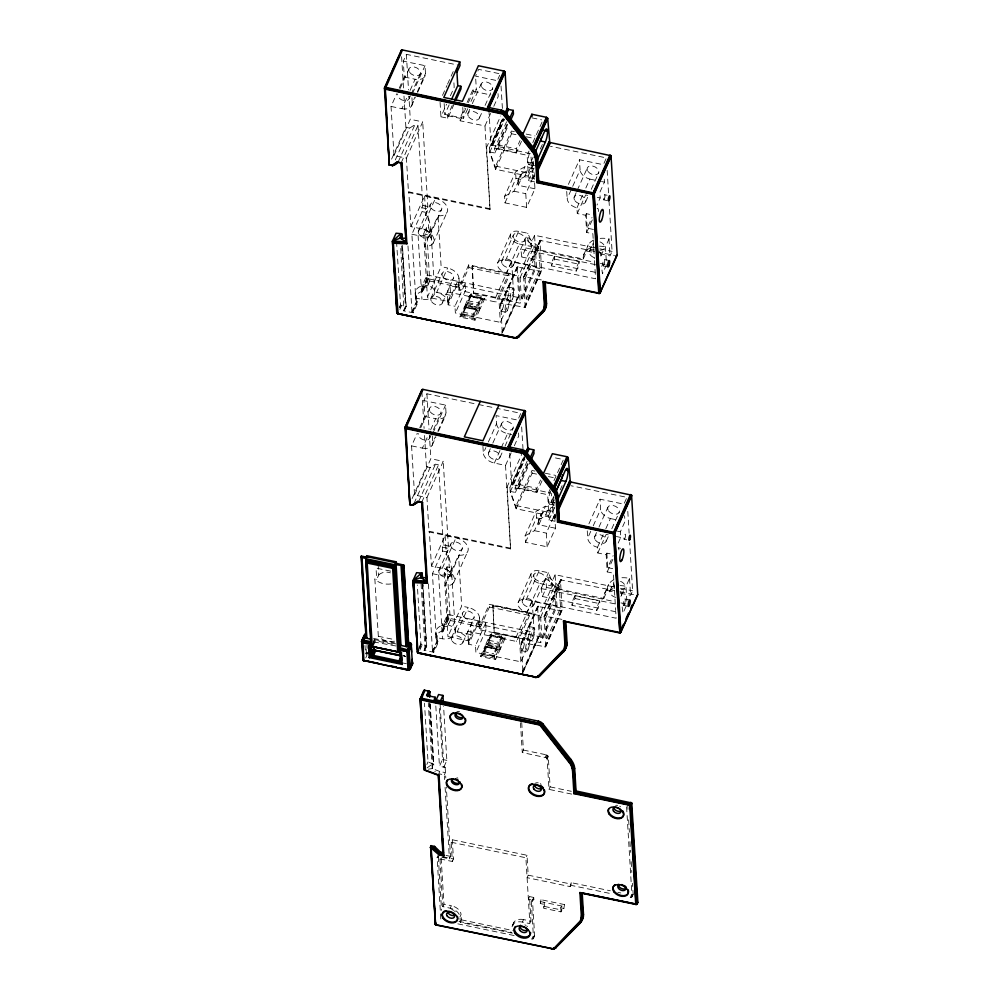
<?xml version="1.0" encoding="UTF-8"?>
<svg xmlns="http://www.w3.org/2000/svg" width="999" height="999" viewBox="0 0 999 999"><rect width="100%" height="100%" fill="white"/><g stroke="black" fill="none" stroke-linecap="round" stroke-linejoin="round"><path stroke-width="0.75" stroke-dasharray="5 3.75" d="M373.626 640.921L373.414 642.557L373.626 640.921L374.987 640.621L395.542 644.892M428.359 769.18L432.255 768.581L433.916 764.435L428.034 761.862L424.488 703.159M429.345 702.509L433.042 763.561L432.255 768.581L435.252 771.727M464.51 306.618L465.896 307.729L465.959 305.319L476.186 307.442L476.298 309.253L473.239 316.046L475.012 320.192L479.695 309.765L464.51 306.618L459.827 317.033L475.012 320.192M469.592 295.292L470.979 296.403L471.041 293.993L481.268 296.116L481.381 297.927L478.334 304.72L480.107 308.866L484.79 298.439L469.592 295.292L464.91 305.706L480.107 308.866M485.452 645.154C489.485 643.156 491.708 637.787 491.583 633.441L501.81 635.564L501.923 637.374L498.863 644.168L500.649 648.314L505.332 637.886L490.134 634.74L485.452 645.154L500.649 648.314M401.71 245.941L405.369 306.218L403.946 310.751L400.624 245.791M541.608 270.704L540.422 271.341L517.045 266.945L518.681 296.666L502.26 333.329L500.761 303.184L525.174 307.367L541.608 270.704L539.935 240.409L595.004 251.398M525.174 307.367L523.651 276.648L542.232 280.07M518.681 296.666L517.494 297.315L428.521 278.833L427.222 277.672L427.06 274.95L513.561 292.919L500.324 322.365L455.369 313.024L454.957 306.243L465.134 283.591L458.316 282.168L448.139 304.82L454.957 306.243M404.483 655.319L403.596 655.806L405.582 656.693L403.521 654.682L405.582 656.693L402.772 655.531M422.165 583.841L425.899 645.666L424.475 650.199L426.685 645.928L423.027 584.452M440.809 918.968L437.1 857.641L438.873 856.68M562.137 610.139L560.963 610.789L537.587 606.381L539.223 636.113L522.939 672.352L521.303 642.632L545.716 646.803L562.137 610.139L560.476 579.857L614.035 590.534M545.716 646.803L544.18 616.096L562.774 619.517M522.802 672.777L539.223 636.113M534.627 935.738L532.854 936.7L531.73 939.197L533.304 938.848L534.627 935.738L532.417 899.187L533.853 899.487L532.742 901.972L531.306 901.685L532.417 899.187M633.141 894.18L631.368 895.154L630.244 897.651L631.818 897.302L633.141 894.18L632.492 883.341M366.858 655.494L367.145 654.632L365.721 653.758L367.382 652.772L365.909 655.119L366.858 655.494L365.734 657.979M465.959 305.319L462.899 312.113L462.624 315.01L459.827 317.033M471.041 293.993L467.994 300.786L467.707 303.684L464.91 305.706M399.225 88.212L404.27 76.985L403.309 61.151L406.368 54.346L458.516 65.185M534.527 181.855L528.421 180.594L528.146 176.074L495.604 169.306L489.685 152.435L489.41 147.914L486.613 147.328L490.022 209.453L408.491 192.52L406.406 158.117L394.006 155.544L391.034 106.431L396.703 93.819M400.174 88.412L408.878 69.031M391.034 106.431L401.885 108.691L407.555 96.066M410.077 90.459L415.122 79.246A11.426 7.43 24.2 0 0 425.487 73.576L425.012 65.659L403.309 61.151M409.203 98.539L410.439 95.767M411.064 94.381L420.404 73.614M412.412 93.706L425.012 65.659M401.885 108.691A11.426 7.43 24.2 0 0 412.262 103.022L414.772 97.415M417.295 91.808L425.487 73.576M411.613 105.882L415.397 97.465M417.682 92.37L425.249 75.549M391.571 159.166L405.881 127.323L403.933 95.105M394.006 155.544L410.289 119.293L408.891 96.104M395.292 159.927L409.602 128.097L414.91 124.725L418.007 125.375L422.852 205.482L421.84 207.742L422.065 211.588L411.888 234.241L415.746 298.064L421.953 299.35A9.803 7.055 -3.5 0 0 434.303 294.48A9.803 7.055 -3.5 0 0 428.059 285.751L424.925 233.928L423.688 233.679L426.498 227.41L428.733 227.872L431.456 239.011A9.803 7.055 -3.5 0 0 424.925 233.928M398.114 162.1L414.91 124.725M401.211 162.75L418.007 125.375M406.406 158.117L422.702 121.878L410.289 119.293M442.507 95.355L446.928 85.539M447.552 84.141L453.221 71.516M454.07 104.196L447.764 118.219L440.946 116.808L446.615 104.183M450.399 95.767L454.183 87.35L453.833 81.593M408.491 192.52L408.791 191.845L490.334 208.779M467.732 108.679L463.424 118.269L444.83 114.41L449.138 104.82M447.764 118.219L447.614 115.734L452.235 105.457M410.901 226.611L424.6 196.104L435.452 198.364A12.35 8.029 24.2 0 1 447.639 208.791A12.35 8.029 24.2 0 1 438.037 215.734L424.325 246.229A12.35 8.029 24.2 0 0 433.941 239.285A12.35 8.029 24.2 0 0 421.753 228.858L410.901 226.611L408.791 191.845M490.022 209.453L484.977 125.949L460.177 120.792L460.027 118.307L464.635 108.042M467.095 102.56L473.251 88.861L476.361 89.498L470.816 101.836M460.177 120.792L465.846 108.179M468.369 102.56L473.401 91.346L473.251 88.861M467.882 113.474L469.78 109.266M472.302 103.659L481.118 84.028M434.777 292.657L430.731 227.01L428.009 215.884L425.774 215.422L427.822 206.506L422.702 121.878M418.306 231.131L430.219 204.633M421.753 228.858L435.452 198.364M479.395 118.069L482.554 111.051M485.077 105.444L492.632 88.624M497.864 79.296L499.7 75.225M429.82 235.727L441.733 209.216M399.35 307.417L400.537 304.77L396.703 244.043M399.825 307.842L400.537 304.77M399.862 309.415L401.648 305.444L406.206 306.443L402.447 245.429M484.977 125.949L490.646 113.324M493.793 106.319L498.214 96.503L498.039 93.619M433.116 243.244L446.828 212.737M403.946 310.751L405.919 306.343L402.272 246.079M404.37 310.514L406.206 306.443M428.059 285.751L421.865 284.465L421.116 286.139A9.803 7.055 -3.5 0 0 416.558 296.366M426.498 227.41L429.745 281.044L426.935 287.312L421.965 286.276L427.06 274.95M413.249 312.812L411.95 311.651L416.783 300.911L418.069 302.085L413.249 312.812L403.334 310.751M427.222 277.672L421.378 290.659L422.053 291.583L422.677 291.833L428.521 278.833M412.15 312.138L416.97 301.398M421.578 291.146L427.422 278.159M486.313 148.014L500.674 116.034M412.624 312.562L417.445 301.835M422.053 291.583L427.897 278.584M489.41 147.914L502.834 118.032M534.103 178.946L532.804 177.785L530.744 153.784L491.183 145.005L502.897 118.032M491.183 145.005L503.096 118.519M491.658 145.429L503.571 118.943M492.295 145.679L504.195 119.193M489.685 152.435L504.395 119.68M510.489 274.363L510.789 273.689L468.718 264.897L458.541 287.55L450.049 285.776L450.624 295.279L447.877 301.398L427.41 297.153L441.121 266.646L438.037 215.734M514.373 131.643L511.413 131.031L495.641 166.134L495.804 168.856L489.885 151.985L494.842 153.009L494.567 148.489L506.568 121.803M521.49 141.371L516.52 152.435L497.927 148.564L497.702 144.942L507.017 124.213M494.842 153.009L508.104 123.514M497.927 148.564L508.479 125.075M430.881 298.401L442.045 273.564M448.139 304.82L448.002 302.56A11.426 7.43 24.2 0 0 436.675 292.382L447.627 268.007L441.121 266.646M495.604 169.306L511.575 133.741L511.413 131.031M447.877 301.398L447.302 291.895L450.049 285.776M442.395 302.997L453.558 278.147M516.52 152.435L516.308 148.814L520.029 140.522M448.002 302.56L458.966 278.172A11.426 7.43 24.2 0 0 447.627 268.007M458.966 278.172L459.503 287.225L458.728 288.961L465.546 290.372L455.369 313.024M593.831 247.577L534.565 235.277L536.475 266.958L520.192 303.197L458.703 290.259L468.893 267.607L468.718 264.897M472.04 266.383L472.352 265.709L473.688 293.544L472.04 266.383L518.543 276.036L520.192 303.197M534.952 188.786L518.281 185.327L517.981 180.295L524.575 176.686L534.34 178.721L534.952 188.786L526.598 207.367L504.982 202.872L504.582 196.341L515.571 171.878L524.95 166.758L533.816 168.594M504.982 202.872L515.971 178.409L515.571 171.878M495.641 166.134L528.196 172.902L527.122 155.245L529.02 151.036M532.804 142.607L542.907 120.142M517.981 180.295L520.629 174.4L527.222 170.804L534.19 172.253M504.582 196.341L513.948 191.221L524.95 166.758M518.281 185.327L520.929 179.433L520.629 174.4M529.495 153.122A7.842 1.923 -78.3 0 0 528.071 163.062A7.842 1.923 -78.3 0 0 530.781 162.387L533.191 157.03M419.767 427.647L424.812 416.433L423.851 400.599L426.91 393.793L476.91 404.183M524.575 176.686L527.222 170.804M528.196 172.902L533.241 161.663M528.146 176.074L533.903 163.262M540.297 149.038L543.493 141.92M528.421 180.594L534.178 167.795M555.057 521.303L548.963 520.042L548.688 515.509L516.133 508.753L510.214 491.883L509.94 487.362L507.155 486.775L510.564 548.901L429.033 531.967L426.948 497.564L414.548 494.992L411.576 445.879L417.245 433.266M532.804 177.785L534.69 173.601M526.598 207.367L525.774 193.669L534.328 174.65M420.716 427.859L429.42 408.479M533.004 178.272L534.253 175.474M533.478 178.696L534.727 175.899M463.012 313.923L473.239 316.046L473.126 314.235L476.186 307.442M468.094 302.597L478.334 304.72L478.221 302.909L481.268 296.116M497.589 263.074L510.514 234.303M501.735 260.989L513.236 235.389M518.618 231.343A9.141 5.944 24.2 0 0 510.314 235.876A9.141 5.944 24.2 0 0 519.38 244.018L506.456 272.789A9.141 5.944 24.2 0 1 497.39 264.648A9.141 5.944 24.2 0 1 505.681 260.115L518.618 231.343L527.909 233.279L531.505 242.07L531.78 246.591L518.543 276.036M411.576 445.879L422.427 448.139L428.096 435.514M430.619 429.907L435.664 418.693A11.426 7.43 24.2 0 0 446.029 413.024L445.554 405.094L423.851 400.599M429.745 437.974L430.981 435.214M433.466 429.67L440.934 413.062M432.942 433.141L445.554 405.094M495.392 298.052L511.675 261.8L536.475 266.958M422.427 448.139A11.426 7.43 24.2 0 0 432.792 442.47L435.314 436.863M437.837 431.256L446.029 413.024M447.302 291.895L495.979 302.01L508.903 273.239L509.065 275.949L498.888 298.601L500.324 322.365M432.155 445.329L435.939 436.913M438.461 431.306L445.791 414.997M513.249 265.572L527.909 233.279M412.112 498.601L426.423 466.77L424.475 434.54M394.518 641.208A16.359 11.776 -3.5 0 1 378.321 636.276L374.862 579.02L376.723 579.408L378.758 574.887L378.234 566.396M414.548 494.992L430.831 458.741L429.433 435.552M500.624 303.596L517.045 266.945M501.198 302.947L517.482 266.708M595.129 272.277L521.84 257.055L525.911 247.989L525.374 238.936L537.412 249.488L583.216 259.003A24.5 15.909 24.2 0 1 593.955 246.716M501.81 302.959L518.094 266.708M413.961 503.533L430.144 467.544L435.452 464.173L438.549 464.822L443.394 544.93L442.382 547.19L442.607 551.036L432.43 573.688L436.288 637.512L442.495 638.798A9.803 7.055 -3.5 0 0 454.845 633.928A9.803 7.055 -3.5 0 0 448.601 625.199L445.467 573.376L444.23 573.126L447.04 566.858L449.275 567.32L451.998 578.446A9.803 7.055 -3.5 0 0 445.467 573.376M537.412 249.488L538.636 246.765L530.182 245.017L534.565 235.277M418.656 501.548L435.452 464.173M520.092 277.734L533.841 247.153L538.798 248.189L540.034 268.556L526.286 299.138L521.328 298.102L520.092 277.734L525.049 278.771L526.286 299.138M421.753 502.197L438.549 464.822M523.513 277.073L539.935 240.409M524.075 276.411L540.372 240.172M524.687 276.423L540.983 240.185M525.049 278.771L538.798 248.189M426.948 497.564L443.231 461.326L430.831 458.741M501.835 332.168L517.494 297.315M568.394 184.403L579.47 159.74L603.359 164.698M501.823 333.566L518.106 297.315M521.328 298.102L535.064 267.52L533.841 247.153M593.156 238.411L592.869 233.754L586.663 232.467L585.626 215.272L577.272 213.536L576.935 207.879A10.465 6.806 24.2 0 1 567.157 198.689L572.077 187.737M572.702 186.363L580.082 169.93L579.47 159.74M524.125 307.592L540.422 271.341M372.04 646.553L374.275 641.57L373.364 639.335L395.679 643.88M574.1 197.303L576.598 191.733M577.222 190.334L587.237 168.082M524.737 307.592L541.033 271.353M374.076 644.08L375.199 641.583L373.826 639.348M429.033 531.967L429.333 531.281L510.876 548.226M554.358 256.368L551.298 263.174L551.46 265.884L576.261 271.041L579.32 264.236L579.158 261.526L554.358 256.368L554.52 259.091L551.46 265.884M576.935 207.879L582.892 194.605M585.851 188.024L589.86 179.108A10.465 6.806 24.2 0 1 580.082 169.93M577.272 213.536L585.626 194.955L588.536 195.567M585.614 201.885L588.111 196.316M591.246 189.36L598.751 172.665M603.97 163.349L606.418 157.904L550.461 146.291M585.626 215.272L586.338 213.686L591.296 214.71M431.443 566.058L445.142 535.551L455.994 537.812A12.35 8.029 24.2 0 1 468.181 548.239A12.35 8.029 24.2 0 1 458.578 555.182L444.867 585.676A12.35 8.029 24.2 0 0 454.47 578.733A12.35 8.029 24.2 0 0 442.282 568.306L431.443 566.058L429.333 531.281M604.245 179.221L604.42 182.13L599.837 192.32L600.174 197.977L596.99 205.057M510.564 548.901L505.519 465.397L494.368 463.074A11.114 7.218 24.2 0 1 483.341 453.184L485.864 447.577M488.386 441.958L496.578 423.738L496.091 415.596L517.794 420.104L520.841 413.311L496.603 408.279M593.418 229.458L587.212 228.159L592.032 217.457M586.663 232.467L593.381 217.52M488.424 452.922L490.322 448.713M492.832 443.106L501.66 423.476M455.319 632.105L451.261 566.458L448.551 555.332L446.316 554.87L448.351 545.953L443.231 461.326M438.848 570.579L450.761 544.08M579.158 261.526L576.098 268.319L576.261 271.041M442.282 568.306L455.994 537.812M583.741 254.77L588.161 244.942M583.216 259.003L586.788 251.074A24.5 15.909 24.2 0 1 592.869 240.484M589.385 251.361L592.944 243.431A6.206 4.033 24.2 0 0 594.717 247.902M494.368 463.074L500.674 449.051M501.298 447.652L507.604 433.628A11.114 7.218 24.2 0 1 496.578 423.738M499.937 457.517L504.358 447.702M504.982 446.291L513.174 428.059M450.362 575.174L462.275 548.663M419.705 646.378L420.891 643.731L417.332 585.027M419.305 648.176L420.891 643.731M419.767 648.601L421.079 644.218M419.805 650.174L422.177 644.892L426.748 645.891L424.912 649.962M505.519 465.397L511.813 451.373M514.335 445.766L518.743 435.939L518.481 431.63M453.658 582.692L467.37 552.185M600.899 255.944L604.457 248.014M606.256 260.264L605.444 246.853L609.003 238.923A24.5 15.909 24.2 0 0 600.187 238.374M424.475 650.199L426.461 645.791L422.727 583.978M441.645 625.586L442.395 623.913L448.601 625.199M447.04 566.858L450.287 620.491L447.465 626.76L442.507 625.724L447.602 614.397L534.103 632.367L520.866 661.813L475.911 652.472L475.499 645.691L485.676 623.039L478.858 621.615L468.681 644.268L475.499 645.691M433.791 652.26L432.492 651.098L437.312 640.359L438.611 641.52L433.791 652.26L423.863 650.199M447.602 614.397L447.764 617.12L441.92 630.107L443.219 631.268L449.063 618.281L539.085 636.525M599.862 253.783L610.039 255.894L612.075 251.373L609.053 201.523M432.692 651.585L437.512 640.846M442.12 630.594L447.764 617.12M606.53 264.735L602.459 273.788L601.398 265.871M506.843 487.462L521.853 454.058M433.166 652.01L437.987 641.271M442.594 631.018L447.952 617.607M509.94 487.362L523.439 457.48M555.894 515.596L554.645 518.394L553.533 517.707L551.286 493.231L511.725 484.453L524.263 456.568M512.2 484.877L524.737 456.993M512.824 485.127L524.737 458.641M510.214 491.883L524.937 459.128M520.866 661.813L519.43 638.049L529.607 615.396L529.445 612.687L489.26 604.333L479.083 626.985L470.591 625.224L471.166 634.727L468.419 640.846L447.952 636.6L461.663 606.093L458.578 555.182M534.915 471.091L531.955 470.479L516.171 505.581L516.346 508.304L510.427 491.433L515.384 492.457L515.109 487.937L527.097 461.251M542.032 480.819L537.062 491.87L518.469 488.012L518.244 484.39L528.184 462.287M515.384 492.457L528.633 462.962M518.469 488.012L529.645 463.136M451.423 637.849L462.587 613.011M468.681 644.268L468.543 642.007A11.426 7.43 24.2 0 0 457.205 631.83L468.169 607.442L461.663 606.093M516.133 508.753L532.117 473.189L531.955 470.479M462.937 642.432L474.1 617.594M537.062 491.87L536.85 488.249L540.571 479.97M468.543 642.007L479.495 617.619A11.426 7.43 24.2 0 0 468.169 607.442M479.495 617.619L480.044 626.673L479.27 628.408L486.088 629.82L475.911 652.472M519.43 638.049L479.245 629.707L489.423 607.055L489.26 604.333M614.373 587.025L555.107 574.712L557.017 606.393L540.734 642.644L494.23 632.979L492.882 605.144L531.331 613.136L531.031 613.811M555.931 515.809L554.882 518.169L555.481 528.234L547.14 546.815L525.511 542.32L525.124 535.789L536.113 511.326L545.479 506.206L554.345 508.041M525.511 542.32L536.513 517.857L536.113 511.326M516.171 505.581L548.726 512.35L547.664 494.692L550.187 489.073M553.97 480.656L563.436 459.577L552.584 457.33M426.848 764.497L428.034 761.862M555.481 528.234L538.823 524.775L538.523 519.742L541.171 513.848L547.764 510.252L554.732 511.7M525.124 535.789L534.49 530.669L545.479 506.206M538.823 524.775L541.47 518.881L541.171 513.848M480.357 656.48L485.039 646.066L500.237 649.213L495.554 659.64L480.357 656.48C484.403 654.482 486.613 649.113 486.488 644.767L496.728 646.89L496.828 648.701L493.781 655.494L495.554 659.64M496.728 646.89L493.668 653.683L493.781 655.494L483.553 653.371L486.6 646.578L496.828 648.701L497.327 649.437L494.055 656.718L483.166 654.457L483.441 651.56L486.488 644.767M501.81 635.564L498.763 642.357L498.863 644.168L488.636 642.045L491.695 635.252L501.923 637.374L502.422 638.111L499.15 645.391L488.249 643.131L488.523 640.234L491.583 633.441M550.661 490.984A7.842 1.923 -78.3 0 0 548.551 501.848A7.842 1.923 -78.3 0 0 551.311 501.835L553.721 496.478M538.523 519.742L545.117 516.133L547.764 510.252M494.23 632.979L492.882 605.144M548.726 512.35L554.408 499.712M548.688 515.509L554.445 502.709M560.202 489.91L562.112 485.639M548.963 520.042L554.72 507.242M440.159 705.094L443.906 766.957L445.042 767.432L439.46 766.283L442.52 759.477L439.248 705.356M553.346 517.22L554.595 514.435M547.14 546.815L546.303 533.116L554.857 514.098M553.533 517.707L554.795 514.922M444.343 774.912L445.354 772.639L439.772 771.478L438.761 773.75L444.343 774.912L444.617 779.57M554.008 518.144L555.894 513.961M443.906 766.957L446.853 760.389L443.581 706.268M518.119 602.509L531.056 573.751M522.277 600.436L533.778 574.837M539.148 570.791A9.141 5.944 24.2 0 0 530.856 575.324A9.141 5.944 24.2 0 0 539.922 583.466L526.985 612.237A9.141 5.944 24.2 0 1 517.932 604.095A9.141 5.944 24.2 0 1 526.223 599.562L539.148 570.791L548.451 572.727L552.047 581.518L552.322 586.038L539.085 615.484L540.734 642.644M515.921 637.487L532.217 601.248L557.017 606.393M468.419 640.846L467.832 631.343L516.508 641.458L529.445 612.687M533.791 605.019L545.292 579.42M615.671 611.725L542.382 596.503L541.333 588.586L548.451 572.727M521.166 643.044L537.587 606.381M521.728 642.394L538.024 606.143M542.382 596.503L546.453 587.437L545.904 578.384L557.954 588.935L603.758 598.451A24.5 15.909 24.2 0 1 614.497 586.163M522.352 642.407L538.636 606.156M557.954 588.935L559.178 586.213L550.724 584.452L555.107 574.712M540.634 617.182L554.383 586.6L559.34 587.637L560.564 608.004L546.828 638.573L541.87 637.549L540.634 617.182L545.591 618.219L546.828 638.573M544.043 616.52L560.476 579.857M544.617 615.859L560.914 579.62M545.229 615.871L561.525 579.632M437.1 857.641L438.224 855.156M545.591 618.219L559.34 587.637M522.377 671.603L538.036 636.763M588.923 523.851L600.012 499.188L623.9 504.145L626.96 497.352L570.991 485.739M522.365 673.014L538.648 636.763M512.387 933.166L460.302 922.352L459.977 916.92A9.803 6.369 24.2 0 0 450.262 908.203L442.819 906.655L439.935 858.903L441.046 856.418M541.87 637.549L555.606 606.967L554.383 586.6M439.935 858.903L452.335 861.475L451.173 842.244L452.285 839.759L527.01 855.269L528.209 875.174L527.097 877.671L570.192 886.625L571.216 882.666L610.314 890.783M614.348 588.723L613.411 573.201L607.205 571.915L606.168 554.72L597.814 552.984L597.477 547.327A10.465 6.806 24.2 0 1 587.699 538.136L590.771 531.293M593.231 525.811L600.624 509.378L600.012 499.188M441.895 857.304L449.425 858.865L450.537 856.368L446.353 787.2M544.667 647.04L560.963 610.789M594.642 536.75L596.515 532.567M599.013 527.01L607.767 507.517M545.279 647.04L561.575 610.801M452.335 861.475L453.459 858.99L452.285 839.759M574.887 595.816L571.84 602.622L572.002 605.332L596.803 610.489L599.862 603.683L599.7 600.973L574.887 595.816L575.062 598.538L572.002 605.332M597.477 547.327L603.433 534.053M605.819 528.746L610.401 518.556A10.465 6.806 24.2 0 1 600.624 509.378M597.814 552.984L606.168 534.403L609.078 535.014M606.156 541.333L609.278 534.378M611.775 528.808L619.28 512.112M442.819 906.655L443.943 904.157L441.146 857.954M606.168 554.72L606.88 553.134L613.074 554.42M450.262 908.203L451.386 905.706L443.943 904.157M618.169 543.094L620.716 537.425L620.379 531.768L624.949 521.578L624.6 515.771M571.69 794.093L549 789.385L547.165 759.053L546.166 757.692L522.277 752.547L523.401 750.062L521.59 720.304M612.712 568.643L607.754 567.607L613.174 555.569M607.205 571.915L614.535 555.606M599.7 600.973L596.64 607.767L596.803 610.489M604.283 594.218L608.703 584.39M459.977 916.92L461.088 914.422A9.803 6.369 24.2 0 0 451.386 905.706M603.758 598.451L607.317 590.521A24.5 15.909 24.2 0 1 613.411 579.932M460.302 922.352L461.426 919.854L461.088 914.422M609.927 590.809L613.486 582.879M545.217 757.317L546.341 754.819L548.276 756.568L550.112 786.887L549 789.385M546.166 757.692L547.277 755.194M546.865 758.328L547.989 755.831M547.165 759.053L548.276 756.568M621.44 595.392L624.999 587.462M626.885 601.198L625.986 586.301L629.545 578.371A24.5 15.909 24.2 0 0 620.729 577.822M620.404 593.231L630.569 595.342L632.604 590.821L629.682 542.532M512.087 926.722A11.426 7.43 24.2 0 1 522.427 922.077L529.87 923.613L525.886 857.766L527.01 855.269M512.3 925.761L513.823 922.389M529.507 896.565L528.384 899.063L532.617 899.937L533.728 897.452L529.507 896.565L530.993 921.128L529.87 923.613M522.427 922.077L523.551 919.579L530.993 921.128M543.394 904.195L540.297 903.546L540.983 899.699L564.547 904.595L564.672 906.63L563.848 908.441L560.751 907.791L561.563 905.981L561.813 910.052L561.001 911.875L543.643 908.266L543.394 904.195L544.205 902.384L544.455 906.455L543.643 908.266M540.297 903.546L540.983 899.699M532.654 939.21L533.778 936.712M533.304 938.848L534.428 936.363M570.192 886.625L571.216 882.666M564.547 904.595L563.848 908.441M631.168 897.664L632.28 895.166M631.818 897.302L632.929 894.817M415.746 298.064L416.508 296.391L416.833 301.823L418.069 302.085M436.288 637.512L437.038 635.839A9.803 7.055 -3.5 0 1 441.67 625.624M426.923 768.006L433.042 763.561M373.626 641.932L399.125 646.553M365.459 653.121L367.382 652.772M484.79 298.439L483.129 298.851L470.979 296.403M479.695 309.765L478.034 310.177L465.896 307.729M505.332 637.886L502.422 638.111M500.237 649.213L497.327 649.437L486.438 647.165L485.039 646.066M498.863 73.564L478.608 69.356L475.549 76.149L497.252 80.657M404.27 76.985L415.122 79.246M473.401 91.346L490.909 94.98M532.055 117.882L541.545 119.855M447.614 115.734L460.027 118.307M526.211 134.103L535.089 135.939M511.575 133.741L516.021 134.665M526.373 136.813L533.778 138.349M497.702 144.942L516.308 148.814M405.881 127.323L409.602 128.097M494.567 148.489L527.122 155.245M530.781 162.387L533.254 162.912M528.009 162.4L532.966 163.424M528.958 164.648L533.916 165.672M589.86 179.108L595.679 180.32M601.51 181.518L604.42 182.13M604.67 194.73L607.155 195.242M515.971 178.409L520.929 179.433M597.265 197.377L600.174 197.977M603.683 199.85L607.404 200.624M513.948 191.221L525.774 193.669M422.852 205.482L427.822 206.506M421.84 207.742L426.798 208.779M422.065 211.588L427.035 212.625M599.912 248.838L612.075 251.373M596.503 251.711L614.51 255.457M586.788 251.074L594.043 252.585M604.308 259.503L609.278 260.527M519.38 244.018L531.78 246.591M525.911 247.989L594.355 262.2M600.436 263.474L605.007 264.423M603.059 265.909L608.029 266.933M595.317 264.61L520.791 249.138L521.84 257.055M554.52 259.091L579.32 264.236M411.888 234.241L418.094 235.527A9.803 7.055 -3.5 0 0 430.731 227.01M505.681 260.115L595.591 278.783L594.467 260.152M535.064 267.52L540.034 268.556M468.893 267.607L509.065 275.949M508.491 287.088L513.449 288.124M429.745 281.044L459.503 287.225M503.396 298.414L508.354 299.45M473.988 292.857L495.691 297.365L495.979 302.01M505.993 299.9L510.951 300.936M436.675 292.382L450.624 295.279M467.994 300.786L478.221 302.909M422.677 291.833L421.441 291.571A9.865 7.105 -3.5 0 0 416.833 301.823M500.899 311.226L505.869 312.262M462.899 312.113L473.126 314.235M478.421 404.495L495.092 407.954M424.812 416.433L435.664 418.693M507.604 433.628L511.775 434.503M545.279 473.239L555.631 475.387M532.117 473.189L536.563 474.113M548.401 476.573L555.794 478.109M518.244 484.39L536.85 488.249M426.423 466.77L430.144 467.544M515.109 487.937L547.664 494.692M551.311 501.835L555.032 502.609M548.551 501.848L553.508 502.872M549.487 504.095L554.457 505.119A7.842 1.923 -78.3 0 1 553.983 497.44M610.401 518.556L616.221 519.767M545.117 516.133L554.882 518.169M617.457 531.168L620.379 531.768M536.513 517.857L541.47 518.881M616.346 536.525L620.716 537.425M624.213 539.298L626.698 539.822M620.604 548.289L618.119 547.777A6.531 1.598 -78.3 0 1 618.781 552.522M534.49 530.669L546.303 533.116M443.394 544.93L448.351 545.953M442.382 547.19L447.34 548.226M442.607 551.036L447.577 552.072M620.454 588.286L632.604 590.821M620.042 591.783L635.052 594.892M607.317 590.521L614.585 592.02M624.85 598.95L629.807 599.974M539.922 583.466L552.322 586.038M546.453 587.437L614.897 601.648M620.978 602.921L627.06 604.183L622.989 613.236L621.94 605.319M623.601 605.344L628.571 606.381M541.333 588.586L615.846 604.058M575.062 598.538L599.862 603.683M432.43 573.688L438.636 574.974A9.803 7.055 -3.5 0 0 451.261 566.458M390.684 571.141L376.036 568.094L376.723 579.408M526.223 599.562L616.133 618.231L615.759 612.025M555.606 606.967L560.564 608.004M492.582 605.831L539.085 615.484M489.423 607.055L529.607 615.396M529.02 626.535L533.99 627.572M450.287 620.491L480.044 626.673M523.938 637.861L528.896 638.898M494.53 632.305L516.233 636.813L516.508 641.458M526.535 639.348L531.493 640.371M457.205 631.83L471.166 634.727M488.523 640.234L498.763 642.357M443.219 631.268L441.983 631.018A9.865 7.105 -3.5 0 0 437.375 641.271L438.611 641.52M521.441 650.674L526.411 651.698M483.441 651.56L493.668 653.683M378.321 636.276L395.117 639.76M373.501 638.398L394.405 642.744M403.284 663.061L406.318 663.686M523.401 750.062L546.341 754.819M442.52 759.477L446.853 760.389M550.112 786.887L571.303 791.295M451.173 842.244L525.886 857.766M446.029 855.431L450.537 856.368M617.832 892.344L620.841 892.969M442.432 856.705L453.459 858.99M528.209 875.174L571.303 884.127M570.092 885.151L612.2 893.905M540.172 901.51L564.672 906.63M544.455 906.455L561.813 910.052M461.426 919.854L513.511 930.681M458.953 921.353L511.738 932.317M457.829 923.85L515.147 935.751M491.52 635.839L490.134 634.74M439.772 771.478L432.255 768.581L428.271 702.747M401.011 305.195L401.648 305.444M448.426 618.031L449.063 618.281M421.553 644.642L422.177 644.892M367.345 653.633L366.371 652.759L365.934 645.529M538.636 246.765L526.585 236.226L530.182 245.017M559.178 586.213L547.127 575.674L550.724 584.452M511.725 484.453L509.44 449.375M607.167 170.367L608.578 193.731M627.797 511.376L629.12 533.179M609.003 238.923L610.039 255.894M629.545 578.371L630.569 595.342M627.709 804.345L628.084 810.539M628.646 819.829L629.395 832.229M629.957 841.52L630.606 852.359M631.168 861.662L631.83 872.502M593.244 239.96L594.368 258.604M614.447 590.284L615.659 610.464M626.585 806.842L632.017 896.677M586.338 213.686L587.212 228.159M606.88 553.134L607.754 567.607M566.72 191.421L567.157 198.689M587.262 530.869L587.699 538.136M560.751 907.791L561.001 911.875M501.036 85.989L502.597 111.763M511.675 261.8L513.561 292.919M521.665 426.948L523.051 449.7M532.217 601.248L534.103 632.367M488.898 109.927L490.996 144.518M533.728 897.452L533.853 899.487M520.479 722.789L522.277 752.547M531.306 901.685L533.516 938.223M475.724 79.121L476.361 89.498M462.774 107.467L463.424 118.269M482.929 446.403L483.341 453.184M465.134 283.591L465.546 290.372M485.676 623.039L486.088 629.82M458.316 282.168L458.703 290.259M478.858 621.615L479.245 629.707M444.168 103.609L444.83 114.41M440.072 102.398L440.946 116.808M428.009 215.884L428.733 227.872M448.551 555.332L449.275 567.32M424.6 196.104L425.774 215.422M445.142 535.551L446.316 554.87M423.688 233.679L427.41 297.153M444.23 573.126L447.952 636.6M411.938 97.74L412.262 103.022M432.392 435.864L432.792 442.47M421.865 284.465L421.965 286.276M442.395 623.913L442.507 625.724M418.094 235.527L421.953 299.35M438.636 574.974L442.495 638.798M406.368 54.346L408.516 89.922M426.91 393.793L429.058 429.358M437.038 635.839L437.375 641.271M445.142 767.207L445.791 777.971M401.61 56.743L403.559 88.961M421.878 391.583L424.1 428.409M415.209 293.594L415.534 299.026M435.751 633.041L436.076 638.473M445.092 787.349L449.425 858.865M407.979 245.966L411.95 311.651M428.421 583.878L432.492 651.098M435.814 705.968L439.46 766.283M430.182 703.708L433.878 764.959M430.007 704.307L433.603 763.935M438.311 856.692L441.558 910.351M421.066 583.716L425.05 649.55M373.451 641.458L373.788 647.115M366.933 645.466L367.12 648.388M364.997 645.479L365.284 650.062M534.477 165.409A7.842 1.923 -78.3 0 1 533.129 159.99M599.462 246.179A24.5 15.909 24.2 0 1 605.444 246.853M599.974 241.883A6.206 4.033 24.2 0 1 604.582 247.502A6.206 4.033 24.2 0 1 598.963 250.025M593.868 257.492A6.206 4.033 24.2 0 1 589.26 251.885A6.206 4.033 24.2 0 1 594.88 249.35M599.125 251.473A6.206 4.033 24.2 0 1 600.374 256.868M409.066 96.304A6.206 4.033 24.2 0 1 403.708 100.537A6.206 4.033 24.2 0 1 397.689 93.943M597.115 208.554A6.531 1.598 -78.3 0 1 598.376 211.526M451.61 909.552A4.246 2.76 24.2 0 1 453.658 910.364M454.52 911.013A4.246 2.76 24.2 0 1 455.194 911.75M456.743 711.925A4.246 2.76 24.2 0 1 459.54 711.65M456.905 777.684A4.246 2.76 24.2 0 1 457.904 778.184M615.671 805.369A4.246 2.76 24.2 0 1 617.669 805.394M619.705 806.205A4.246 2.76 24.2 0 1 620.566 806.842M524.9 924.874A4.246 2.76 24.2 0 1 525.886 925.374M526.76 926.011A4.246 2.76 24.2 0 1 527.435 926.747M513.174 925.249A11.426 7.43 24.2 0 1 523.551 919.579M535.439 783.129A4.246 2.76 24.2 0 1 538.236 782.854M540.272 783.678A4.246 2.76 24.2 0 1 541.146 784.315M391.059 583.953A16.359 11.776 -3.5 0 1 374.862 579.02M378.758 574.887A8.979 6.469 -3.5 0 1 390.397 572.852M620.004 585.626A24.5 15.909 24.2 0 1 625.986 586.301M620.516 581.331A6.206 4.033 24.2 0 1 625.137 586.401A6.206 4.033 24.2 0 1 621.016 589.647M614.273 586.263A6.206 4.033 24.2 0 1 614.01 581.967M615.946 597.402A6.206 4.033 24.2 0 1 609.877 592.444A6.206 4.033 24.2 0 1 613.898 588.636M620.654 592.007A6.206 4.033 24.2 0 1 620.916 596.316M429.607 435.751A6.206 4.033 24.2 0 1 424.238 439.985A6.206 4.033 24.2 0 1 418.219 433.391M465.322 307.53L461.451 316.146L474.163 318.781L478.034 310.177L465.322 307.53M470.417 296.204L466.545 304.82L479.258 307.455L483.129 298.851L470.417 296.204M466.058 307.13L462.624 315.01L473.514 317.27L476.785 309.99L476.298 309.253L466.058 307.13M471.153 295.804L467.707 303.684L478.608 305.944L481.88 298.664L481.381 297.927L471.153 295.804M485.864 646.977L481.993 655.594L494.705 658.229L498.576 649.625L485.864 646.977M490.959 635.651L487.087 644.268L499.8 646.902L503.671 638.299L490.959 635.651M507.517 298.027A6.531 1.598 -78.3 0 0 508.866 287.312A6.531 1.598 -78.3 0 0 505.344 295.155A6.531 1.598 -78.3 0 0 507.517 298.027M502.422 309.353A6.531 1.598 -78.3 0 0 503.783 298.639A6.531 1.598 -78.3 0 0 500.249 306.481A6.531 1.598 -78.3 0 0 502.422 309.353M512.475 299.051A6.531 1.598 -78.3 0 0 513.823 288.336A6.531 1.598 -78.3 0 0 510.302 296.191A6.531 1.598 -78.3 0 0 512.475 299.051M507.38 310.377A6.531 1.598 -78.3 0 0 508.741 299.663A6.531 1.598 -78.3 0 0 505.207 307.517A6.531 1.598 -78.3 0 0 507.38 310.377M603.821 264.96A3.272 0.799 -78.3 0 0 604.507 259.603A3.272 0.799 -78.3 0 0 602.734 263.536A3.272 0.799 -78.3 0 0 603.821 264.96M442.832 276.948A6.206 4.033 24.2 0 0 453.034 279.071A6.206 4.033 24.2 0 0 447.54 271.553A6.206 4.033 24.2 0 0 442.832 276.948M431.668 301.785A6.206 4.033 24.2 0 0 441.87 303.908A6.206 4.033 24.2 0 0 436.376 296.391A6.206 4.033 24.2 0 0 431.668 301.785M588.011 171.466A6.206 4.033 24.2 0 0 598.226 173.576A6.206 4.033 24.2 0 0 592.732 166.071A6.206 4.033 24.2 0 0 588.011 171.466M574.887 200.687A6.206 4.033 24.2 0 0 585.089 202.797A6.206 4.033 24.2 0 0 579.595 195.292A6.206 4.033 24.2 0 0 574.887 200.687M409.665 72.415A6.206 4.033 24.2 0 0 419.867 74.525A6.206 4.033 24.2 0 0 414.385 67.02A6.206 4.033 24.2 0 0 409.665 72.415M431.006 208.017A6.206 4.033 24.2 0 0 441.208 210.127A6.206 4.033 24.2 0 0 435.714 202.622A6.206 4.033 24.2 0 0 431.006 208.017M419.093 234.515A6.206 4.033 24.2 0 0 429.295 236.638A6.206 4.033 24.2 0 0 423.801 229.133A6.206 4.033 24.2 0 0 419.093 234.515M514.023 238.773A6.206 4.033 24.2 0 0 524.225 240.896A6.206 4.033 24.2 0 0 518.731 233.379A6.206 4.033 24.2 0 0 514.023 238.773M502.522 264.373A6.206 4.033 24.2 0 0 512.724 266.483A6.206 4.033 24.2 0 0 507.23 258.978A6.206 4.033 24.2 0 0 502.522 264.373M604.283 199.101A2.61 0.637 -78.3 0 0 604.832 194.817A2.61 0.637 -78.3 0 0 603.421 197.952A2.61 0.637 -78.3 0 0 604.283 199.101M468.668 116.858A6.206 4.033 24.2 0 0 478.871 118.981A6.206 4.033 24.2 0 0 473.389 111.476A6.206 4.033 24.2 0 0 468.668 116.858M481.905 87.413A6.206 4.033 24.2 0 0 492.107 89.535A6.206 4.033 24.2 0 0 486.613 82.03A6.206 4.033 24.2 0 0 481.905 87.413M528.059 637.474A6.531 1.598 -78.3 0 0 529.408 626.76A6.531 1.598 -78.3 0 0 525.886 634.602A6.531 1.598 -78.3 0 0 528.059 637.474M522.964 648.801A6.531 1.598 -78.3 0 0 524.313 638.086A6.531 1.598 -78.3 0 0 520.791 645.928A6.531 1.598 -78.3 0 0 522.964 648.801M533.016 638.498A6.531 1.598 -78.3 0 0 534.365 627.784A6.531 1.598 -78.3 0 0 530.844 635.639A6.531 1.598 -78.3 0 0 533.016 638.498M527.922 649.825A6.531 1.598 -78.3 0 0 529.283 639.11A6.531 1.598 -78.3 0 0 525.749 646.965A6.531 1.598 -78.3 0 0 527.922 649.825M624.363 604.407A3.272 0.799 -78.3 0 0 625.037 599.05A3.272 0.799 -78.3 0 0 623.276 602.984A3.272 0.799 -78.3 0 0 624.363 604.407M463.374 616.395A6.206 4.033 24.2 0 0 473.576 618.518A6.206 4.033 24.2 0 0 468.081 611.001A6.206 4.033 24.2 0 0 463.374 616.395M452.21 641.233A6.206 4.033 24.2 0 0 462.412 643.356A6.206 4.033 24.2 0 0 456.918 635.839A6.206 4.033 24.2 0 0 452.21 641.233M608.553 510.901A6.206 4.033 24.2 0 0 618.756 513.024A6.206 4.033 24.2 0 0 613.274 505.519A6.206 4.033 24.2 0 0 608.553 510.901M595.429 540.134A6.206 4.033 24.2 0 0 605.631 542.245A6.206 4.033 24.2 0 0 600.137 534.74A6.206 4.033 24.2 0 0 595.429 540.134M430.207 411.863A6.206 4.033 24.2 0 0 440.409 413.973A6.206 4.033 24.2 0 0 434.915 406.468A6.206 4.033 24.2 0 0 430.207 411.863M451.548 547.464A6.206 4.033 24.2 0 0 461.75 549.575A6.206 4.033 24.2 0 0 456.256 542.07A6.206 4.033 24.2 0 0 451.548 547.464M439.635 573.963A6.206 4.033 24.2 0 0 449.837 576.086A6.206 4.033 24.2 0 0 444.343 568.568A6.206 4.033 24.2 0 0 439.635 573.963M534.565 578.221A6.206 4.033 24.2 0 0 544.767 580.332A6.206 4.033 24.2 0 0 539.273 572.827A6.206 4.033 24.2 0 0 534.565 578.221M523.064 603.821A6.206 4.033 24.2 0 0 533.266 605.931A6.206 4.033 24.2 0 0 527.772 598.426A6.206 4.033 24.2 0 0 523.064 603.821M624.825 538.548A2.61 0.637 -78.3 0 0 625.362 534.265A2.61 0.637 -78.3 0 0 623.95 537.4A2.61 0.637 -78.3 0 0 624.825 538.548M489.21 456.306A6.206 4.033 24.2 0 0 499.413 458.429A6.206 4.033 24.2 0 0 493.918 450.924A6.206 4.033 24.2 0 0 489.21 456.306M502.447 426.86A6.206 4.033 24.2 0 0 512.649 428.983A6.206 4.033 24.2 0 0 507.155 421.466A6.206 4.033 24.2 0 0 502.447 426.86"/><path stroke-width="1.5" d="M400.499 660.551L398.926 660.901L372.565 655.244L371.566 653.87L371.391 646.915L370.604 647.802L371.029 654.869L371.89 656.056L399.125 661.862L400.487 661.563L400.699 659.927L400.487 661.563L402.122 664.385L369.255 657.567L368.544 645.791L401.398 652.622L402.122 664.385L398.926 660.901L401.161 655.918L375.736 650.636L374.088 649.625L373.651 646.353M412.075 659.402L412.649 663.661L410.202 669.28L408.316 670.117L363.923 660.476L362.887 641.97L366.233 633.766L365.234 633.94L361.551 641.808L362.849 642.832L372.152 644.755L371.266 643.706L365.784 560.139L366.72 555.681L395.866 561.738L396.69 563.411L396.103 564.722L400.986 645.441L397.577 650.037L392.632 568.344L394.43 566.083L395.866 561.738M515.996 338.012L517.182 337.862L515.671 337.674L517.382 336.925L543.518 309.727L544.368 305.057L542.944 281.556L599.912 293.269L617.195 255.12L611.013 155.732L549.762 142.445L547.702 118.456L546.403 117.295L531.83 114.261L522.514 134.99M542.732 311.076L543.918 311.164L545.117 309.365L546.016 304.433L544.642 281.805L542.944 281.556M422.652 578.309L422.065 573.164L416.583 572.677L413.024 580.606L417.694 652.822L536.188 677.172L537.924 676.373L564.06 649.175L564.91 644.505L563.486 620.991L620.367 632.592L637.737 594.555L631.555 495.179L570.304 481.893L568.244 457.904L566.945 456.73L552.372 453.708L543.056 474.438M562.237 651.76L563.386 651.897L564.822 650.249L566.52 645.616L565.184 621.253L563.486 620.991M443.544 852.721L440.434 852.085L434.577 846.403L430.869 845.629L435.364 924.624L552.622 948.725L554.358 947.926L580.481 920.728L581.343 916.058L579.919 892.557L636.875 904.27L637.874 902.359L631.705 802.984L576.036 790.971L574.662 768.343A22.477 14.598 24.2 0 0 570.829 759.302L542.832 723.776A5.37 3.484 24.2 0 0 538.424 721.153L434.14 699.5L435.152 697.227L426.61 695.454L428.646 690.921L429.932 692.082L427.897 696.615M578.671 923.313L579.82 923.463L581.256 921.802L582.954 917.169L581.618 892.806L636.188 904.145L637.874 902.359M515.409 338.049L397.152 313.374L392.482 241.159L400.162 238.137L405.994 241.721L406.88 243.793L393.369 243.219L392.482 241.159L396.054 233.229L401.523 233.716L402.122 238.861M417.694 652.822L413.024 580.606L420.704 577.584L426.536 581.168L427.422 583.241L413.911 582.667L412.999 581.206L426.498 581.78L421.753 502.197L422.527 502.447L427.422 583.241M430.319 847.364L434.078 847.527L439.935 853.221L443.032 853.858L443.918 855.931L439.023 854.907L430.319 847.364L433.803 848.089L439.66 853.77L442.994 854.47L438.249 774.887L439.023 775.137L443.918 855.931M384.403 88.474L385.626 87.338L503.883 112.537L535.651 153.034L537.187 158.479L538.548 181.106L536.962 182.655L535.539 159.153L534.09 153.996L502.809 114.048L385.277 89.148L384.578 87.562M367.545 557.367L361.338 556.081L361.426 557.392L365.709 558.416M361.988 557.642L366.883 638.361L366.046 637.2L365.634 638.099L370.604 639.135M404.945 427.922L406.168 426.785L524.413 451.985L556.193 492.482L557.717 497.927L559.09 520.554L557.504 522.102L556.081 498.601L554.632 493.444L523.351 453.496L405.819 428.596L405.119 427.01M395.567 563.211L403.646 565.022C404.42 567.857 402.997 563.561 402.335 565.521L396.103 564.722M428.646 690.921L423.876 690.384L420.129 699.213L424.425 770.154L438.486 775.349L443.319 855.231L439.323 854.395L433.479 848.713L430.644 848.126L435.601 924.837L431.243 848.825M429.533 692.994L429.258 692.082L429.545 696.665M401.823 234.053L400.162 238.137L406.044 238.286M422.365 573.501L420.704 577.584L426.585 577.734M365.234 633.94L362.462 640.097L362.849 642.832L361.813 640.459L364.36 634.79M361.601 641.083L363.211 660.464L408.529 670.129L409.553 669.63L412.712 662.936M420.167 698.726L424.425 770.154L425.249 770.042L420.741 698.076L540.846 723.551L572.627 764.035L574.15 769.48L575.524 792.107L573.926 793.656L572.502 770.154L571.066 765.009L539.785 725.049L421.004 699.887L420.317 698.313M500.536 113.087L501.461 110.152A5.37 3.484 24.2 0 1 505.869 112.775L533.866 148.302A22.477 14.598 24.2 0 1 537.687 157.343L538.548 181.106L594.218 193.107L600.399 292.495L599.537 293.481L598.751 293.144L592.794 193.669L609.914 155.057M521.078 452.535L522.002 449.6A5.37 3.484 24.2 0 1 526.398 452.222L554.408 487.749A22.477 14.598 24.2 0 1 558.229 496.79L559.09 520.554L614.76 532.554L620.941 631.942L619.892 632.804L613.336 533.116L630.456 494.505M537.499 724.088L538.424 721.153M417.32 651.66L418.244 653.159L535.177 677.035L515.496 672.939M435.364 924.624L435.002 923.476L435.914 924.962L551.61 948.588M400.162 238.137L400.974 233.579L392.482 241.159L405.994 241.721M420.704 577.584L421.503 573.026L413.024 580.606L426.536 581.168M373.876 648.526L369.255 657.567L373.501 655.619L375.736 650.636L374.75 649.712L372.714 649.862L374.126 649.163L374.8 650.262L372.565 655.244L369.255 657.567L371.853 654.607L374.088 649.625L373.476 648.875L375.562 650.037M400.237 653.958L400.025 652.859L400.237 653.958L401.398 652.622L368.544 645.791L371.178 647.539M501.373 113.324L501.973 111.576M521.903 452.759L522.514 451.024M538.336 724.325L538.936 722.577M401.236 50.599L402.422 49.962L459.777 61.876L460.002 65.484L456.943 72.29M421.778 390.047L422.964 389.398L524.975 410.714L527.822 447.714L529.12 448.876L533.766 449.85L533.99 453.471L530.881 460.377M361.551 641.808L361.813 640.459L363.374 640.109L370.816 641.658L371.266 643.706L362.113 642.132L363.211 660.464M412.25 662.3L411.963 663.786M361.725 641.271L370.779 642.569L365.796 558.716L394.942 564.772L399.962 647.714L409.053 650.262L410.414 668.643L409.115 670.129L407.942 669.617L406.918 651.111L410.252 642.906L411.113 643.468L412.45 664.298M617.195 255.12L616.008 255.756M619.892 632.804L613.886 533.454L558.141 521.665L556.755 498.588L555.257 493.294L523.738 453.071L405.532 428.009L409.865 504.607L405.844 428.022L422.964 389.398M620.441 632.717L614.41 533.041L558.728 521.091L557.355 498.339L555.831 492.944L525.561 453.846L523.239 451.998L405.444 427.347L405.819 428.596L405.557 426.773L422.352 389.398M636.875 904.27L630.844 804.595L575.162 792.644L573.788 769.904L572.265 764.497L541.995 725.399L539.672 723.551L420.254 698.85M576.036 790.971L575.524 792.107L631.193 804.12L637.362 903.496L636.5 904.482L635.726 904.145L629.732 805.256L630.594 802.309M411.026 316.421L397.327 313.486L398.077 313.374L393.369 243.219M363.486 660.651L364.298 660.976L363.673 660.102M413.911 582.667L417.932 653.034L417.52 652.147M435.601 924.837L436.176 923.251M543.518 309.727L544.755 309.752L545.616 306.568L544.268 282.105M401.373 50.187L384.44 87.987L389.323 165.16L385.302 88.574L402.422 49.962M401.81 49.95L385.015 87.325L385.277 89.148L384.902 87.9L502.697 112.55L505.019 114.398L535.289 153.496L536.813 158.891L538.186 181.643L593.881 193.594L600.024 292.907L598.826 293.469L600.399 292.495M459.777 61.876L443.793 97.44L462.4 101.299L478.384 65.734L503.808 71.016L505.107 72.178L507.28 108.267L508.578 109.428L513.236 110.402L513.449 114.023L510.964 119.543M451.598 99.338L457.754 85.639L456.73 68.669M454.695 99.987L460.851 86.276L457.754 85.639M455.969 99.987L461.001 88.774L460.851 86.276M505.107 72.178L488.811 108.416L487.512 107.255L503.808 71.016M488.149 107.505L504.433 71.266M488.623 107.929L504.907 71.691M504.782 113.849L507.28 108.267M505.594 112.937L507.48 108.754M505.869 112.775L503.971 115.122M506.068 113.362L507.954 109.178M506.068 115.01L508.578 109.428M509.502 118.694L513.236 110.402M421.915 389.635L404.982 427.435L409.865 504.607M532.617 147.952L546.403 117.295M533.254 148.202L547.027 117.545M533.091 150.025L547.502 117.969M533.916 149.126L547.702 118.456M535.077 152.56L544.717 131.131A7.842 1.923 -78.3 0 1 547.489 131.131A7.842 1.923 -78.3 0 1 545.367 141.995L536.938 160.739M537.687 157.343L536.813 158.891L535.539 159.153M537.824 166.621L549.1 141.533M538.011 167.108L549.288 142.02M537.862 168.931L549.762 142.445M537.862 170.579L550.387 142.695M480.319 401.311L464.335 436.875L482.942 440.746L498.926 405.182M517.382 336.925L518.493 337.1L519.343 335.614A5.37 3.484 24.2 0 1 518.006 336.401M610.539 155.307L592.769 194.243L536.962 182.655M611.013 155.732L594.218 193.107L592.769 194.243L594.417 193.594L611.213 156.219M545.242 282.18L546.528 303.309L545.641 304.857L544.368 305.057M541.695 312.312L542.844 312.45L543.706 310.964A22.477 14.598 24.2 0 0 546.528 303.309M400.961 658.416L399.925 661.875L402.122 664.385L400.674 661.026L400.324 653.596M409.016 642.657L407.18 646.728L400.986 645.441M525.636 411.625L509.353 447.864L508.054 446.703L524.35 410.464M508.678 446.953L524.975 410.714M509.153 447.377L525.449 411.138M525.949 451.898L527.822 447.714M526.136 452.385L528.021 448.201M526.398 452.222L524.5 454.57M526.61 452.809L528.496 448.626M527.235 453.059L529.12 448.876M599.825 293.144L616.62 255.769M424.313 690.147L420.741 698.076L421.004 699.887L424.925 690.147M530.044 458.141L533.766 449.85M429.745 691.595L427.709 696.128L429.27 691.171M435.527 701.335L438.586 694.53L442.932 695.441L443.306 701.623M439.972 702.01L442.932 695.441M553.159 487.4L566.945 456.73M553.783 487.649L567.569 456.98M553.633 489.473L568.044 457.417M554.457 488.561L568.244 457.904M556.218 490.671L565.247 470.579A7.842 1.923 -78.3 0 1 568.019 470.579A7.842 1.923 -78.3 0 1 565.909 481.443L558.079 498.851M556.131 491.121L560.951 480.407A7.842 1.923 -78.3 0 0 562.574 474.975M558.229 496.79L557.355 498.339L556.081 498.601M557.729 507.467L569.63 480.981M557.929 507.954L569.83 481.468M558.404 508.379L570.304 481.893M559.028 508.628L570.928 482.142M434.577 846.403L433.166 849.225M440.434 852.085L439.023 854.907M535.689 677.484L539.035 676.548L564.248 650.411A22.477 14.598 24.2 0 0 567.057 642.744L565.784 621.628M631.081 494.755L613.311 533.691L557.504 522.102M631.555 495.179L614.76 532.554L613.311 533.691L614.947 533.041L631.755 495.666M567.057 642.744L566.183 644.293L564.91 644.505M563.386 651.897L564.248 650.411M542.832 723.776L540.934 726.123M621.615 628.433L623.488 624.275M625.973 618.743L628.458 613.211M630.943 607.667L632.192 604.894M637.737 594.555L620.804 632.355L619.293 632.592L620.941 631.942M570.829 759.302L568.881 761.588M574.662 768.343L573.788 769.904L572.502 770.154M554.358 947.926L555.469 948.113L556.318 946.627A5.37 3.484 24.2 0 1 555.719 947.077M631.231 802.559L629.732 805.256L573.926 793.656M631.705 802.984L629.732 805.256L631.018 805.019L631.892 803.471M582.217 893.181L583.491 914.31L582.617 915.858L581.343 916.058M579.82 923.463L580.681 921.965A22.477 14.598 24.2 0 0 583.491 914.31M502.959 112L502.122 113.636M523.501 451.448L522.652 453.084M539.935 723.001L539.085 724.637M503.883 112.537L502.809 114.048M524.413 451.985L523.351 453.496M540.846 723.551L539.785 725.049M563.274 650.524L564.46 650.611L566.158 646.016L564.81 621.553M579.707 922.077L580.894 922.177L582.592 917.569L581.618 892.806M504.682 113.187L503.421 114.535M525.224 452.634L523.963 453.983M541.658 724.188L540.397 725.536M418.656 501.548L413.062 505.232L409.578 504.507L412.325 504.807L417.632 501.436L421.99 502.659L426.823 582.542L413.324 581.967L417.594 652.572L512.475 672.315M435.914 924.962L435.189 923.963M637.362 903.496L636.188 904.145M397.702 313.711L514.647 337.587M533.354 149.438L531.905 150.587M553.896 488.886L552.447 490.034M534.627 151.224L533.129 152.285M555.157 490.671L553.658 491.733M571.59 762.225L570.092 763.298M553.583 948.7C549.775 948.925 554.907 949.362 555.806 947.751M535.651 153.034L534.09 153.996M556.193 492.482L554.632 493.444M572.627 764.035L571.066 765.009M536.426 154.87L534.827 155.732M556.967 494.318L555.357 495.167M573.401 765.871L571.79 766.733M542.295 312.537L545.017 306.768L543.643 282.005L599 293.469M542.844 312.45L543.918 311.164M536.938 156.693L535.302 157.442M557.479 496.128L555.844 496.89M573.913 767.694L572.277 768.443M401.061 565.759L405.944 646.478L406.618 646.478L407.592 645.829L402.709 565.109M410.414 668.643L408.529 670.129M619.68 632.916L620.367 632.592M636.8 904.145L635.801 904.47M413.349 504.92L412.325 504.807M545.991 306.169L544.343 306.718M566.52 645.616L564.872 646.166M582.954 917.169L581.306 917.719M579.919 892.557L580.619 893.019L582.017 916.083L581.131 920.878L554.932 948.176L552.971 949.025M545.679 307.817L544.055 308.266M566.221 647.265L564.597 647.714M582.654 918.818L581.018 919.267M565.646 648.813L564.06 649.175M582.08 920.366L580.481 920.728M516.895 337.3L518.244 337.212L516.333 337.537M539.373 676.198L537.437 676.748M543.706 310.964L517.42 337.587M518.493 337.1L543.194 312.088M563.736 651.535L539.035 676.548L537.924 676.373M558.441 944.48L580.681 921.965M555.469 948.113L580.169 923.101M431.568 655.856L418.156 652.822M517.919 337.55L518.843 336.75M537.962 677.035L564.71 649.325L565.584 644.53L564.185 621.453L619.542 632.916M397.103 161.988L391.795 165.359C392.669 166.758 399.213 162.612 397.103 161.988L401.985 162.999L406.88 243.793M392.145 165.747L398.114 162.1M412.687 505.194L418.369 501.86M599.138 293.481L593.344 194.018L537.612 182.218L536.213 159.141L534.727 153.846L503.196 113.624L384.99 88.574L389.323 165.16M371.341 646.952L368.544 645.791L401.398 652.622L399.987 653.321L398.376 651.847C402.397 652.834 402.51 661.813 400.299 663.136L371.153 657.092C369.081 655.581 366.945 644.817 372.14 646.965M636.113 904.482L630.319 805.019L574.575 793.218L573.176 770.142L571.69 764.859L540.172 724.637L420.729 699.312L424.712 770.241M536.875 676.985L538.786 676.648M553.733 948.863L555.219 948.213L553.309 948.538M362.737 556.88L364.011 556.655M401.985 162.999L397.452 162.375M536.538 677.459L538.036 676.972L537.3 677.31M372.714 649.862L400.686 655.194M514.947 337.687L516.62 337.699L515.147 338.037M552.122 949.038L553.309 949.038M619.368 632.916L620.067 632.929M534.765 677.359L535.951 677.497M551.198 948.913L552.385 949.05M581.243 893.106L580.619 893.019L635.976 904.47M400.137 652.921L399.313 652.222M487.512 107.255L501.461 110.152M543.768 130.357L547.489 131.131M520.292 132.867L523.251 133.491M545.367 141.995L540.409 140.959A7.842 1.923 -78.3 0 0 541.583 137.512M514.423 337.912L397.327 313.486M508.054 446.703L522.002 449.6M565.546 470.054L568.019 470.579M560.951 480.407L565.909 481.443M417.632 501.436L422.527 502.447M366.308 556.605L395.454 562.662M365.784 560.139L394.43 566.083L399.425 648.513L408.541 650.998L409.865 669.28L407.942 669.617L408.953 669.63L407.742 651.61L398.551 649.375L393.581 567.395L366.308 561.725L367.207 563.061L372.152 644.755M367.207 563.061L392.632 568.344M407.779 642.394L410.252 642.906M397.577 650.037L408.791 651.623L411.6 644.605L409.053 650.262L406.88 651.972L411.113 643.468L411.638 652.16M374.213 650.174L381.68 651.723M384.665 652.347L401.099 655.756M366.133 660.789L378.271 663.311M390.422 665.834L396.491 667.095M399.525 667.732L407.117 669.305M428.696 691.832L429.932 692.082M424.475 769.779L439.023 775.137M426.61 695.454L427.235 695.704M397.614 313.374L396.753 312.699L392.457 241.758L405.956 242.332L401.211 162.75L406.281 243.094L392.782 242.52L397.152 313.374M397.39 313.586L396.79 312.212M361.338 556.081L362.162 557.754M531.83 114.261L531.98 116.671M435.152 697.227L435.402 701.31M438.848 775.299L439.036 778.396M439.697 789.235L440.072 795.429M440.721 806.268L441.096 812.462M441.67 821.752L442.045 827.946M442.694 838.785L443.069 844.979M429.57 692.507L429.845 697.102M401.523 233.716L401.81 238.349M422.065 573.164L422.352 577.797M401.061 235.127L401.248 238.212M430.869 845.629L431.044 848.688M431.693 859.44L432.067 865.571M432.717 876.31L433.091 882.454M433.741 893.193L434.016 897.789M434.665 908.528L435.04 914.672M403.946 565.446L408.603 643.556L408.054 637.986M403.646 565.022L403.833 568.119M404.108 572.777L404.87 585.202M405.057 588.311L405.894 602.272M406.081 605.382L406.843 617.807M407.117 622.464L407.867 634.877M403.072 564.772L403.271 567.869M404.108 581.843L404.295 584.952M405.045 597.365L405.332 602.022M406.081 614.447L406.268 617.557M407.117 631.53L407.305 634.627M402.335 565.521L407.217 646.241M401.735 565.759L406.618 646.478M361.426 557.392L366.308 638.111M361.163 556.48L366.009 637.687M454.77 915.171A4.246 2.76 24.2 0 1 450.412 914.897A4.246 2.76 24.2 0 1 447.764 911.662M457.455 916.433A8.167 5.307 24.2 0 1 453.034 922.214A8.167 5.307 24.2 0 1 443.181 917.282A8.167 5.307 24.2 0 1 445.891 910.638M461.725 714.697A4.246 2.76 24.2 0 1 461.176 719.155A4.246 2.76 24.2 0 1 455.157 716.133A4.246 2.76 24.2 0 1 458.828 713.236M459.877 713.561A4.246 2.76 24.2 0 1 460.864 714.06M463.299 716.795A4.246 2.76 24.2 0 1 458.341 716.995A4.246 2.76 24.2 0 1 455.781 713.024M465.384 718.543A8.167 5.307 24.2 0 1 457.317 723.85A8.167 5.307 24.2 0 1 451.098 714.223M452.26 713.311A8.167 5.307 24.2 0 1 453.821 712.749M459.977 781.88A4.246 2.76 24.2 0 1 455.169 782.941A4.246 2.76 24.2 0 1 452.097 778.745M459.278 781.717A4.246 2.76 24.2 0 1 456.98 784.727A4.246 2.76 24.2 0 1 451.848 782.155A4.246 2.76 24.2 0 1 453.259 778.708M455.257 778.733A4.246 2.76 24.2 0 1 456.306 779.045M457.292 779.545A4.246 2.76 24.2 0 1 458.154 780.182M461.713 784.252A8.167 5.307 24.2 0 1 453.633 789.56A8.167 5.307 24.2 0 1 447.427 779.944M621.428 810.526A4.246 2.76 24.2 0 1 616.97 810.951A4.246 2.76 24.2 0 1 613.811 807.492M622.652 810.751A8.167 5.307 24.2 0 1 617.469 818.006A8.167 5.307 24.2 0 1 608.541 809.165M626.123 888.148A4.246 2.76 24.2 0 1 621.166 888.348A4.246 2.76 24.2 0 1 618.606 884.377M625.224 886.787A4.246 2.76 24.2 0 1 624 890.509A4.246 2.76 24.2 0 1 618.431 888.286A4.246 2.76 24.2 0 1 619.655 884.565M621.653 884.59A4.246 2.76 24.2 0 1 622.702 884.914M623.688 885.401A4.246 2.76 24.2 0 1 624.55 886.051M628.209 889.897A8.167 5.307 24.2 0 1 619.13 894.854A8.167 5.307 24.2 0 1 615.084 884.664M624.387 885.713A8.167 5.307 24.2 0 1 626.048 886.937M527.609 929.694A4.246 2.76 24.2 0 1 522.165 929.632A4.246 2.76 24.2 0 1 520.454 925.299M529.657 935.289A8.492 5.519 24.2 0 1 518.781 935.151A8.492 5.519 24.2 0 1 515.347 926.51M530.569 932.567A8.492 5.519 24.2 0 1 530.382 934.04M541.995 787.999A4.246 2.76 24.2 0 1 537.549 788.423A4.246 2.76 24.2 0 1 534.39 784.964M544.38 789.747A8.492 5.519 24.2 0 1 539.772 795.753A8.492 5.519 24.2 0 1 529.532 790.621A8.492 5.519 24.2 0 1 532.342 783.716M540.409 785.389A8.492 5.519 24.2 0 1 543.493 788.161M539.885 675.062A5.37 3.484 24.2 0 1 539.285 675.524M538.536 675.836A5.37 3.484 24.2 0 1 537.662 676.011M362.674 658.728L363.574 660.789L362.674 658.728M389.086 164.698L392.807 165.472L389.086 164.698M608.791 265.996A3.272 0.799 -78.3 0 0 609.465 260.639A3.272 0.799 -78.3 0 0 607.704 264.56A3.272 0.799 -78.3 0 0 608.791 265.996M609.253 200.137A2.61 0.637 -78.3 0 0 609.79 195.854A2.61 0.637 -78.3 0 0 608.379 198.988A2.61 0.637 -78.3 0 0 609.253 200.137M601.573 220.292A6.531 1.598 -78.3 0 0 602.921 209.578A6.531 1.598 -78.3 0 0 599.4 217.432A6.531 1.598 -78.3 0 0 601.573 220.292M447.165 915.958A4.246 2.76 24.2 0 0 454.145 917.407A4.246 2.76 24.2 0 0 450.399 912.274A4.246 2.76 24.2 0 0 447.165 915.958M443.219 918.456A8.167 5.307 24.2 0 0 456.643 921.253A8.167 5.307 24.2 0 0 449.413 911.375A8.167 5.307 24.2 0 0 443.219 918.456M451.136 720.566A8.167 5.307 24.2 0 0 464.56 723.351A8.167 5.307 24.2 0 0 457.342 713.473A8.167 5.307 24.2 0 0 451.136 720.566M447.465 786.275A8.167 5.307 24.2 0 0 460.889 789.06A8.167 5.307 24.2 0 0 453.658 779.183A8.167 5.307 24.2 0 0 447.465 786.275M613.523 811.113A4.246 2.76 24.2 0 0 620.504 812.562A4.246 2.76 24.2 0 0 616.745 807.429A4.246 2.76 24.2 0 0 613.523 811.113M609.265 814.297A8.167 5.307 24.2 0 0 622.689 817.082A8.167 5.307 24.2 0 0 615.471 807.204A8.167 5.307 24.2 0 0 609.265 814.297M613.96 891.92A8.167 5.307 24.2 0 0 627.384 894.704A8.167 5.307 24.2 0 0 620.167 884.827A8.167 5.307 24.2 0 0 613.96 891.92M519.717 930.281A4.246 2.76 24.2 0 0 526.698 931.73A4.246 2.76 24.2 0 0 522.939 926.597A4.246 2.76 24.2 0 0 519.717 930.281M515.197 933.528A8.492 5.519 24.2 0 0 529.158 936.425A8.492 5.519 24.2 0 0 521.64 926.148A8.492 5.519 24.2 0 0 515.197 933.528M533.891 789.035A4.246 2.76 24.2 0 0 540.871 790.484A4.246 2.76 24.2 0 0 537.125 785.351A4.246 2.76 24.2 0 0 533.891 789.035M529.582 791.82A8.492 5.519 24.2 0 0 543.543 794.729A8.492 5.519 24.2 0 0 536.026 784.452A8.492 5.519 24.2 0 0 529.582 791.82M629.32 605.444A3.272 0.799 -78.3 0 0 630.007 600.087A3.272 0.799 -78.3 0 0 628.234 604.008A3.272 0.799 -78.3 0 0 629.32 605.444M629.782 539.585A2.61 0.637 -78.3 0 0 630.332 535.289A2.61 0.637 -78.3 0 0 628.92 538.436A2.61 0.637 -78.3 0 0 629.782 539.585M622.115 559.74A6.531 1.598 -78.3 0 0 623.463 549.025A6.531 1.598 -78.3 0 0 619.942 556.868A6.531 1.598 -78.3 0 0 622.115 559.74"/></g></svg>
